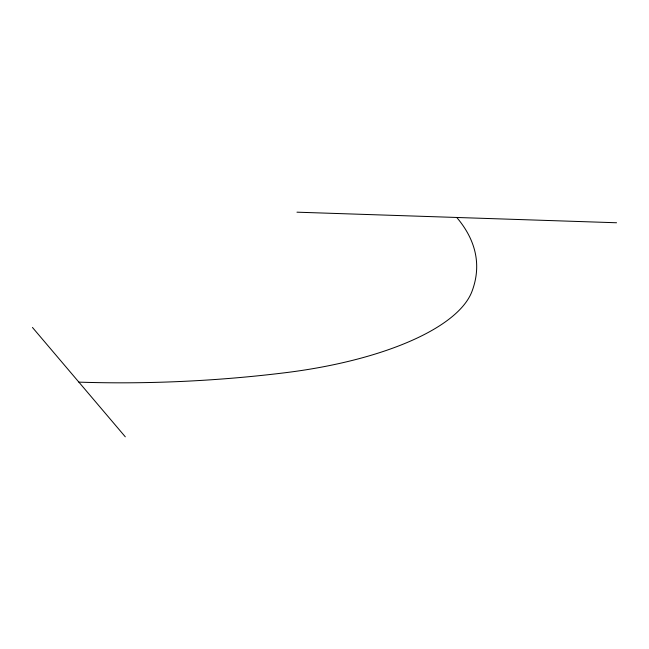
<?xml version="1.0" encoding="UTF-8"?>
<svg xmlns="http://www.w3.org/2000/svg" width="649" height="649" viewBox="0 0 649 649"><rect width="100%" height="100%" fill="white"/><g stroke="black" fill="none" stroke-linecap="round" stroke-linejoin="round"><path stroke-width="0.97" d="M296.966 212.182L616.55 222.761M32.45 327.445L125.298 436.818M78.878 382.131A490.539 177.388 -3.6 0 0 285.3 372.713A232.618 84.119 -3.6 0 0 471.993 291.36A490.539 177.388 -3.6 0 0 456.758 217.472"/></g></svg>
